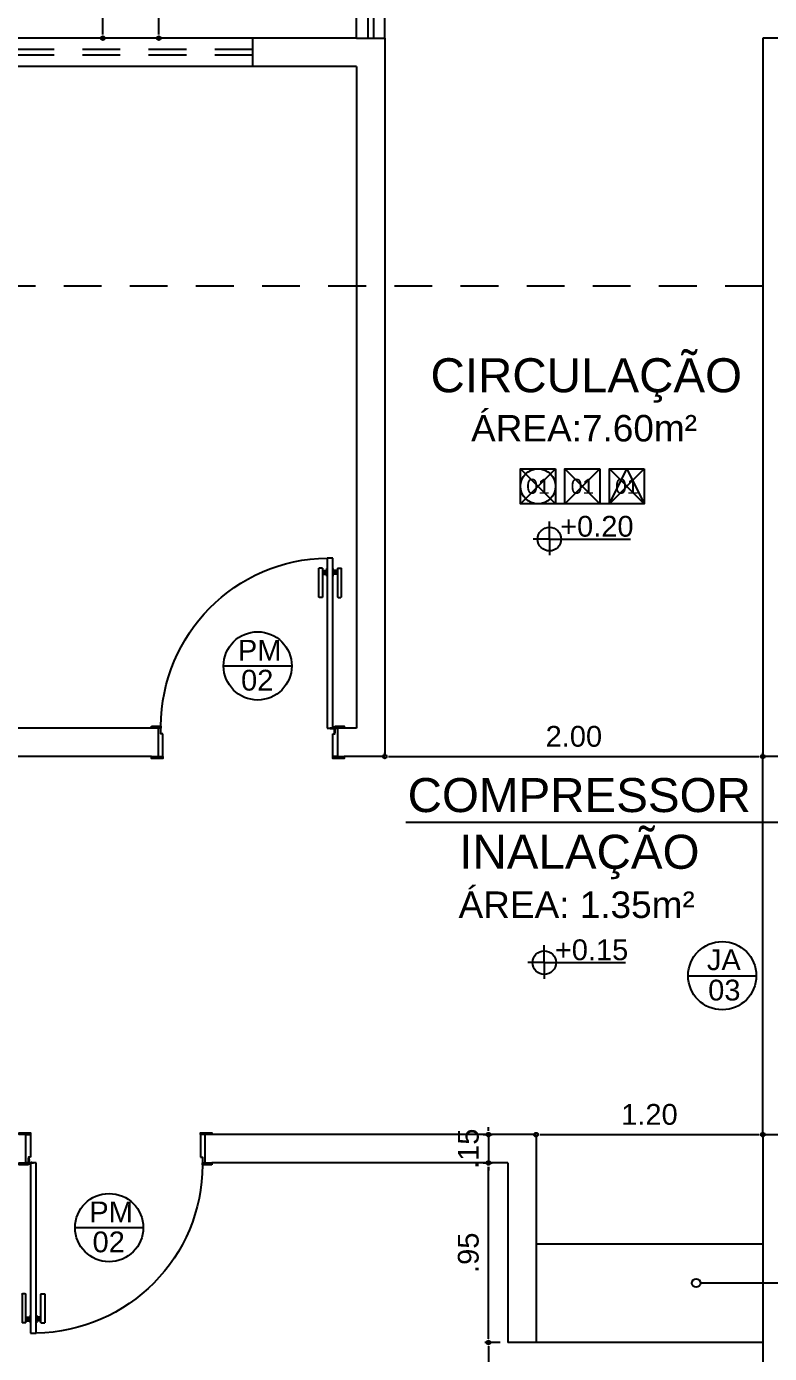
# Model space of a CAD drawing. Header units: millimetres. Extents: x 2125 to 3408, y 1171 to 1686.
# Drawn here: x 2425.04 to 2428.97, y 1522.27 to 1529.29 of the extents above; entities that cross this region are included whole.
import ezdxf
from ezdxf.enums import TextEntityAlignment as Align

# ---------------------------------------------------------------- set-up
doc = ezdxf.new("R2010")
doc.units = ezdxf.units.MM
doc.linetypes.add('CONTORNO_QUADRO_T', pattern=[0.35, 0.2, -0.15])
for name, color, linetype in [('cotas', 7, 'Continuous'), ('ESQUADRIA', 3, 'Continuous'), ('ESQUADRIAS', 7, 'Continuous'), ('JANELA2', 1, 'Continuous'), ('linha de corte', 1, 'Continuous'), ('PAREDE', 4, 'Continuous'), ('TEXTO01', 7, 'Continuous'), ('TEXTO02', 3, 'Continuous'), ('TEXTO03', 2, 'Continuous'), ('TEXTO_ESP_FORRO', 62, 'Continuous'), ('TEXTO_ESP_PAREDES', 10, 'Continuous'), ('TEXTO_ESP_PISO', 150, 'Continuous')]:
    doc.layers.add(name, color=color, linetype=linetype)
doc.styles.add('ARIAL', font='sanss___.ttf')
doc.styles.add('ROMANS', font='arial.ttf')
doc.styles.add('TEXTO1', font='swissko.ttf', dxfattribs={"width": 0.6, "height": 0.1})
doc.dimstyles.new('ESCALA75', dxfattribs={"dimtxt": 0.11, "dimasz": 0.02, "dimexe": 0.02, "dimexo": 0.04, "dimgap": 0.05, "dimtad": 1, "dimzin": 4, "dimdsep": 46, "dimtxsty": 'ROMANS', "dimblk1": 'PPC', "dimblk2": 'PPC', "dimsah": 1, "dimcen": 0.02, "dimclrd": 7, "dimclre": 7, "dimclrt": 3, "dimazin": 1, "dimtfac": 1, "dimtix": 1, "dimtmove": 0, "dimatfit": 3, "dimldrblk": 'PPC', "dimfxl": 0, "dimtolj": 1, "dimtzin": 12, "dimarcsym": 0})

# ---------------------------------------------------------------- blocks, each defined once
blk = doc.blocks.new('P90_02')
at = {"layer": 'ESQUADRIAS', "color": 3, "linetype": 'Continuous'}
for p, q in [((-0.02, 0.7698), (-0.02, 0.9215)), ((0, 0.9215), (0, 0.7698)), ((0.023, 0.88), (0.023, 0.92)), ((0.057, 0.88), (0.057, 0.92)), ((0.08, 0.9215), (0.08, 0.7698)), ((0.1, 0.7698), (0.1, 0.9215)), ((-0.0035, 0.7668), (-0.0175, 0.7668)), ((0.0835, 0.7668), (0.0975, 0.7668))]:
    blk.add_line(p, q, dxfattribs=at)
at = {"layer": 'ESQUADRIAS', "color": 3}
for p, q in [((0, 0.9215), (-0.02, 0.9215)), ((0.023, 0.92), (0.025, 0.92)), ((0.057, 0.92), (0.055, 0.92)), ((0.08, 0.9215), (0.1, 0.9215)), ((0, 0.91), (0.023, 0.91)), ((0, 0.9), (0.023, 0.9)), ((0, 0.89), (0.023, 0.89)), ((0.023, 0.88), (0.025, 0.88)), ((0.057, 0.88), (0.055, 0.88)), ((0.08, 0.91), (0.057, 0.91)), ((0.08, 0.9), (0.057, 0.9)), ((0.08, 0.89), (0.057, 0.89))]:
    blk.add_line(p, q, dxfattribs=at)
at = {"layer": 'ESQUADRIAS', "color": 2}
for p, q in [((0.025, 0.075), (0.025, 0.975)), ((0.025, 0.975), (0.055, 0.975)), ((0.055, 0.975), (0.055, 0.075)), ((0.055, 0.075), (0.025, 0.075))]:
    blk.add_line(p, q, dxfattribs=at)
at = {"layer": 'ESQUADRIAS'}
for p, q in [((0.0315, 0.0735), (0.0285, 0.0735)), ((0.0165, 0.0585), (0.0165, 0.0615))]:
    blk.add_line(p, q, dxfattribs=at)
at = {"layer": 'ESQUADRIAS', "color": 3}
for points in [[(0.015, 0.085), (-0.035, 0.085), (-0.035, 0.075), (0.015, 0.075)], [(0.985, 0.085), (0.935, 0.085), (0.935, 0.075), (0.985, 0.075)], [(0.025, -0.075), (0, -0.075), (-0.035, -0.075), (-0.035, -0.085), (0.025, -0.085)], [(0.985, -0.075), (0.925, -0.075), (0.925, -0.085), (0.985, -0.085)]]:
    blk.add_lwpolyline(points, close=True, dxfattribs=at)
at = {"layer": 'ESQUADRIAS', "color": 2}
for points in [[(0.025, 0.045), (0.015, 0.045), (0.015, 0.075), (0, 0.075), (0, -0.075), (0.025, -0.075)], [(0.925, 0.045), (0.935, 0.045), (0.935, 0.075), (0.95, 0.075), (0.95, -0.075), (0.925, -0.075)]]:
    blk.add_lwpolyline(points, close=True, dxfattribs=at)
at = {"layer": 'ESQUADRIAS', "color": 1}
for points in [[(0.016, 0.0705, -0.236068), (0.015, 0.0725), (0.015, 0.07), (0.015, 0.05), (0.016, 0.05)], [(0.0195, 0.074, 0.236068), (0.0175, 0.075), (0.02, 0.075), (0.04, 0.075), (0.04, 0.074)]]:
    blk.add_lwpolyline(points, format="xyb", close=True, dxfattribs=at)
at = {"layer": 'ESQUADRIAS'}
for points in [[(0.0275, 0.0727), (0.0285, 0.0735), (0.0285, 0.074)], [(0.0304, 0.0727), (0.0304, 0.0725), (0.0325, 0.0725), (0.0325, 0.0727), (0.0275, 0.0727), (0.0275, 0.0725), (0.0296, 0.0725), (0.0296, 0.0727)], [(0.0325, 0.0727), (0.0315, 0.0735), (0.0315, 0.074)], [(0.0173, 0.0625), (0.0165, 0.0615), (0.016, 0.0615)], [(0.0173, 0.0575), (0.0165, 0.0585), (0.016, 0.0585)], [(0.0173, 0.0596), (0.0175, 0.0596), (0.0175, 0.0575), (0.0173, 0.0575), (0.0173, 0.0625), (0.0175, 0.0625), (0.0175, 0.0604), (0.0173, 0.0604)]]:
    blk.add_lwpolyline(points, dxfattribs=at)
at = {"layer": 'ESQUADRIAS', "color": 1}
blk.add_circle((0.0175, 0.0725), 0.0025, dxfattribs=at)
at = {"layer": 'ESQUADRIAS'}
blk.add_arc((0.0429, 0.083), 0.8921, 0.12949, 89.22311, dxfattribs=at)
at = {"layer": 'ESQUADRIAS', "color": 3, "linetype": 'Continuous'}
for centre, start, end in [((-0.017, 0.7698), 180, 260.53768), ((-0.003, 0.7698), 260.53768, 360), ((0.083, 0.7698), 180, 279.46232), ((0.097, 0.7698), 279.46232, 0)]:
    blk.add_arc(centre, 0.003, start, end, dxfattribs=at)
blk = doc.blocks.new('PPC')
at = {"color": 2}
blk.add_circle((0, 0), 0.5, dxfattribs=at)
blk = doc.blocks.new('*D84')
at = {"layer": 'cotas', "color": 7, "lineweight": -2, "transparency": 16777216}
for p, q in [((2420.9337, 1529.4874), (2420.9337, 1529.8074)), ((2420.9537, 1529.7874), (2426.7637, 1529.7874)), ((2426.7837, 1529.4874), (2426.7837, 1529.8074))]:
    blk.add_line(p, q, dxfattribs=at)
at = {"layer": 'DEFPOINTS', "color": 0, "transparency": 16777216}
for p in [(2426.7837, 1529.7874), (2420.9337, 1528.7034), (2426.7837, 1528.7034)]:
    blk.add_point(p, dxfattribs=at)
at = {"layer": 'cotas', "color": 7, "lineweight": -2, "transparency": 16777216, "xscale": 0.02, "yscale": 0.02, "zscale": 0.02, "rotation": 180}
blk.add_blockref('PPC', (2420.9337, 1529.7874), dxfattribs=at)
at = {"layer": 'cotas', "color": 7, "lineweight": -2, "transparency": 16777216, "xscale": 0.02, "yscale": 0.02, "zscale": 0.02}
blk.add_blockref('PPC', (2426.7837, 1529.7874), dxfattribs=at)
at = {"layer": 'cotas', "color": 3, "transparency": 16777216, "insert": (2423.8587, 1529.8935), "char_height": 0.11, "attachment_point": 5, "style": 'ROMANS'}
blk.add_mtext('\\A1;5.85', dxfattribs=at)
blk = doc.blocks.new('*D249')
at = {"layer": 'cotas', "color": 7, "lineweight": -2, "transparency": 16777216}
for p, q in [((2427.4818, 1523.451), (2427.4818, 1523.471)), ((2427.4539, 1523.431), (2427.5018, 1523.431)), ((2427.4818, 1523.431), (2427.4818, 1523.281)), ((2427.4539, 1523.281), (2427.5018, 1523.281)), ((2427.4818, 1523.261), (2427.4818, 1523.241))]:
    blk.add_line(p, q, dxfattribs=at)
at = {"layer": 'DEFPOINTS', "color": 0, "transparency": 16777216}
for p in [(2427.4139, 1523.431), (2427.4139, 1523.281), (2427.4818, 1523.281)]:
    blk.add_point(p, dxfattribs=at)
at = {"layer": 'cotas', "color": 7, "lineweight": -2, "transparency": 16777216, "xscale": 0.02, "yscale": 0.02, "zscale": 0.02}
for p, rotation in [((2427.4818, 1523.431), 270), ((2427.4818, 1523.281), 90)]:
    blk.add_blockref('PPC', p, dxfattribs=dict(at, rotation=rotation))
at = {"layer": 'cotas', "color": 3, "transparency": 16777216, "insert": (2427.3756, 1523.356), "char_height": 0.11, "attachment_point": 5, "rotation": 90, "style": 'ROMANS'}
blk.add_mtext('\\A1;.15', dxfattribs=at)
blk = doc.blocks.new('*D250')
at = {"layer": 'cotas', "color": 7, "lineweight": -2, "transparency": 16777216}
for p, q in [((2427.5437, 1522.331), (2427.4618, 1522.331)), ((2427.4818, 1522.311), (2427.4818, 1519.801)), ((2427.4994, 1519.781), (2427.4618, 1519.781))]:
    blk.add_line(p, q, dxfattribs=at)
at = {"layer": 'DEFPOINTS', "color": 0, "transparency": 16777216}
for p in [(2427.5837, 1522.331), (2427.4818, 1519.781), (2427.5394, 1519.781)]:
    blk.add_point(p, dxfattribs=at)
at = {"layer": 'cotas', "color": 7, "lineweight": -2, "transparency": 16777216, "xscale": 0.02, "yscale": 0.02, "zscale": 0.02}
for p, rotation in [((2427.4818, 1522.331), 90), ((2427.4818, 1519.781), 270)]:
    blk.add_blockref('PPC', p, dxfattribs=dict(at, rotation=rotation))
at = {"layer": 'cotas', "color": 3, "transparency": 16777216, "insert": (2427.3756, 1521.056), "char_height": 0.11, "attachment_point": 5, "rotation": 90, "style": 'ROMANS'}
blk.add_mtext('\\A1;2.55', dxfattribs=at)
blk = doc.blocks.new('*D251')
at = {"layer": 'cotas', "color": 7, "lineweight": -2, "transparency": 16777216}
for p, q in [((2427.7337, 1523.431), (2427.7337, 1523.411)), ((2427.7537, 1523.431), (2428.9137, 1523.431)), ((2428.9337, 1523.431), (2428.9337, 1523.451))]:
    blk.add_line(p, q, dxfattribs=at)
at = {"layer": 'DEFPOINTS', "color": 0, "transparency": 16777216}
for p in [(2427.7337, 1523.431), (2428.9337, 1523.431), (2428.9337, 1523.431)]:
    blk.add_point(p, dxfattribs=at)
at = {"layer": 'cotas', "color": 7, "lineweight": -2, "transparency": 16777216, "xscale": 0.02, "yscale": 0.02, "zscale": 0.02, "rotation": 180}
blk.add_blockref('PPC', (2427.7337, 1523.431), dxfattribs=at)
at = {"layer": 'cotas', "color": 7, "lineweight": -2, "transparency": 16777216, "xscale": 0.02, "yscale": 0.02, "zscale": 0.02}
blk.add_blockref('PPC', (2428.9337, 1523.431), dxfattribs=at)
at = {"layer": 'cotas', "color": 3, "transparency": 16777216, "insert": (2428.3337, 1523.5372), "char_height": 0.11, "attachment_point": 5, "style": 'ROMANS'}
blk.add_mtext('\\A1;1.20', dxfattribs=at)
blk = doc.blocks.new('*D102')
at = {"layer": 'cotas', "color": 7, "lineweight": -2, "transparency": 16777216}
for p, q in [((2426.0379, 1531.231), (2425.7179, 1531.231)), ((2425.7379, 1529.251), (2425.7379, 1531.211)), ((2426.0379, 1529.231), (2425.7179, 1529.231))]:
    blk.add_line(p, q, dxfattribs=at)
at = {"layer": 'DEFPOINTS', "color": 0, "transparency": 16777216}
for p in [(2425.7379, 1531.231), (2426.2579, 1531.231), (2426.2579, 1529.231)]:
    blk.add_point(p, dxfattribs=at)
at = {"layer": 'cotas', "color": 7, "lineweight": -2, "transparency": 16777216, "xscale": 0.02, "yscale": 0.02, "zscale": 0.02}
for p, rotation in [((2425.7379, 1531.231), 90), ((2425.7379, 1529.231), 270)]:
    blk.add_blockref('PPC', p, dxfattribs=dict(at, rotation=rotation))
at = {"layer": 'cotas', "color": 3, "transparency": 16777216, "insert": (2425.6317, 1530.231), "char_height": 0.11, "attachment_point": 5, "rotation": 90, "style": 'ROMANS'}
blk.add_mtext('\\A1;2.00', dxfattribs=at)
blk = doc.blocks.new('*D252')
at = {"layer": 'cotas', "color": 7, "lineweight": -2, "transparency": 16777216}
for p, q in [((2426.9337, 1525.431), (2426.9337, 1525.451)), ((2426.9537, 1525.431), (2428.9137, 1525.431)), ((2428.9337, 1525.431), (2428.9337, 1525.451))]:
    blk.add_line(p, q, dxfattribs=at)
at = {"layer": 'DEFPOINTS', "color": 0, "transparency": 16777216}
for p in [(2426.9337, 1525.431), (2428.9337, 1525.431), (2428.9337, 1525.431)]:
    blk.add_point(p, dxfattribs=at)
at = {"layer": 'cotas', "color": 7, "lineweight": -2, "transparency": 16777216, "xscale": 0.02, "yscale": 0.02, "zscale": 0.02, "rotation": 180}
blk.add_blockref('PPC', (2426.9337, 1525.431), dxfattribs=at)
at = {"layer": 'cotas', "color": 7, "lineweight": -2, "transparency": 16777216, "xscale": 0.02, "yscale": 0.02, "zscale": 0.02}
blk.add_blockref('PPC', (2428.9337, 1525.431), dxfattribs=at)
at = {"layer": 'cotas', "color": 3, "transparency": 16777216, "insert": (2427.9337, 1525.5372), "char_height": 0.11, "attachment_point": 5, "style": 'ROMANS'}
blk.add_mtext('\\A1;2.00', dxfattribs=at)
blk = doc.blocks.new('*D253')
at = {"layer": 'cotas', "color": 7, "lineweight": -2, "transparency": 16777216}
for p, q in [((2425.742, 1535.031), (2425.422, 1535.031)), ((2425.442, 1529.251), (2425.442, 1535.011)), ((2425.742, 1529.231), (2425.422, 1529.231))]:
    blk.add_line(p, q, dxfattribs=at)
at = {"layer": 'DEFPOINTS', "color": 0, "transparency": 16777216}
for p in [(2425.442, 1535.031), (2426.7837, 1535.031), (2426.7837, 1529.231)]:
    blk.add_point(p, dxfattribs=at)
at = {"layer": 'cotas', "color": 7, "lineweight": -2, "transparency": 16777216, "xscale": 0.02, "yscale": 0.02, "zscale": 0.02}
for p, rotation in [((2425.442, 1535.031), 90), ((2425.442, 1529.231), 270)]:
    blk.add_blockref('PPC', p, dxfattribs=dict(at, rotation=rotation))
at = {"layer": 'cotas', "color": 3, "transparency": 16777216, "insert": (2425.3358, 1532.131), "char_height": 0.11, "attachment_point": 5, "rotation": 90, "style": 'ROMANS'}
blk.add_mtext('\\A1;5.80', dxfattribs=at)
blk = doc.blocks.new('Esp_Pis_Par_For_Esc100')
at = {"layer": 'DEFPOINTS'}
for p, q in [((0, 0.37), (0.37, 0)), ((0.37, 0.37), (0, 0)), ((0.47, 0.37), (0.84, 0)), ((0.84, 0.37), (0.47, 0)), ((0.94, 0.37), (1.31, 0)), ((1.31, 0.37), (0.94, 0)), ((0.47, 0), (0.37, 0)), ((0.94, 0), (0.84, 0))]:
    blk.add_line(p, q, dxfattribs=at)
for points in [[(0.37, 0.37), (0.37, 0), (0, 0), (0, 0.37)], [(1.31, 0.37), (1.31, 0), (0.94, 0), (0.94, 0.37)]]:
    blk.add_lwpolyline(points, close=True, dxfattribs=at)
at = {"layer": 'TEXTO_ESP_FORRO'}
blk.add_lwpolyline([(0.94, 0), (1.125, 0.37), (1.31, 0)], close=True, dxfattribs=at)
at = {"layer": 'TEXTO_ESP_PAREDES'}
blk.add_lwpolyline([(0.84, 0.37), (0.84, 0), (0.47, 0), (0.47, 0.37)], close=True, dxfattribs=at)
at = {"layer": 'TEXTO_ESP_PISO'}
blk.add_circle((0.185, 0.185), 0.185, dxfattribs=at)
at = {"layer": 'TEXTO_ESP_FORRO', "color": 3, "linetype": 'ByBlock', "style": 'ARIAL', "text_generation_flag": 6}
blk.add_attdef('FOR', text='', height=0.16, rotation=180, dxfattribs=at).set_placement((1.125, 0.185), align=Align.MIDDLE_CENTER)
at = {"layer": 'TEXTO_ESP_PAREDES', "color": 3, "linetype": 'ByBlock', "ltscale": 0.0001, "style": 'ARIAL', "text_generation_flag": 6}
blk.add_attdef('PAR', text='', height=0.16, rotation=180, dxfattribs=at).set_placement((0.655, 0.185), align=Align.MIDDLE_CENTER)
at = {"layer": 'TEXTO_ESP_PISO', "color": 3, "linetype": 'ByBlock', "style": 'ARIAL', "text_generation_flag": 6}
blk.add_attdef('PIS', text='', height=0.16, rotation=180, dxfattribs=at).set_placement((0.185, 0.185), align=Align.MIDDLE_CENTER)
blk = doc.blocks.new('*D271')
at = {"layer": 'cotas', "color": 7, "lineweight": -2, "transparency": 16777216}
for p, q in [((2430.9763, 1523.281), (2431.2963, 1523.281)), ((2431.2763, 1519.801), (2431.2763, 1523.261)), ((2430.9763, 1519.781), (2431.2963, 1519.781))]:
    blk.add_line(p, q, dxfattribs=at)
at = {"layer": 'DEFPOINTS', "color": 0, "transparency": 16777216}
for p in [(2427.5837, 1523.281), (2431.2763, 1523.281), (2428.9337, 1519.781)]:
    blk.add_point(p, dxfattribs=at)
at = {"layer": 'cotas', "color": 7, "lineweight": -2, "transparency": 16777216, "xscale": 0.02, "yscale": 0.02, "zscale": 0.02}
for p, rotation in [((2431.2763, 1523.281), 90), ((2431.2763, 1519.781), 270)]:
    blk.add_blockref('PPC', p, dxfattribs=dict(at, rotation=rotation))
at = {"layer": 'cotas', "color": 3, "transparency": 16777216, "insert": (2431.1701, 1521.531), "char_height": 0.11, "attachment_point": 5, "rotation": 90, "style": 'ROMANS'}
blk.add_mtext('\\A1;3.50', dxfattribs=at)
blk = doc.blocks.new('*D272')
at = {"layer": 'cotas', "color": 7, "lineweight": -2, "transparency": 16777216}
for p, q in [((2431.2763, 1523.451), (2431.2763, 1523.471)), ((2430.9763, 1523.431), (2431.2963, 1523.431)), ((2431.2763, 1523.281), (2431.2763, 1523.431)), ((2430.9763, 1523.281), (2431.2963, 1523.281)), ((2431.2763, 1523.261), (2431.2763, 1523.241))]:
    blk.add_line(p, q, dxfattribs=at)
at = {"layer": 'DEFPOINTS', "color": 0, "transparency": 16777216}
for p in [(2427.7337, 1523.431), (2431.2763, 1523.431), (2427.5837, 1523.281)]:
    blk.add_point(p, dxfattribs=at)
at = {"layer": 'cotas', "color": 7, "lineweight": -2, "transparency": 16777216, "xscale": 0.02, "yscale": 0.02, "zscale": 0.02}
for p, rotation in [((2431.2763, 1523.431), 270), ((2431.2763, 1523.281), 90)]:
    blk.add_blockref('PPC', p, dxfattribs=dict(at, rotation=rotation))
at = {"layer": 'cotas', "color": 3, "transparency": 16777216, "insert": (2431.1702, 1523.356), "char_height": 0.11, "attachment_point": 5, "rotation": 90, "style": 'ROMANS'}
blk.add_mtext('\\A1;.15', dxfattribs=at)
blk = doc.blocks.new('*D122')
at = {"layer": 'cotas', "color": 7, "lineweight": -2, "transparency": 16777216}
for p, q in [((2431.2763, 1524.581), (2431.2563, 1524.581)), ((2431.2763, 1523.451), (2431.2763, 1524.561)), ((2430.9763, 1523.431), (2431.2963, 1523.431))]:
    blk.add_line(p, q, dxfattribs=at)
at = {"layer": 'DEFPOINTS', "color": 0, "transparency": 16777216}
for p in [(2431.2763, 1524.581), (2431.2763, 1524.581), (2427.7337, 1523.431)]:
    blk.add_point(p, dxfattribs=at)
at = {"layer": 'cotas', "color": 7, "lineweight": -2, "transparency": 16777216, "xscale": 0.02, "yscale": 0.02, "zscale": 0.02}
for p, rotation in [((2431.2763, 1524.581), 90), ((2431.2763, 1523.431), 270)]:
    blk.add_blockref('PPC', p, dxfattribs=dict(at, rotation=rotation))
at = {"layer": 'cotas', "color": 3, "transparency": 16777216, "insert": (2431.1702, 1524.006), "char_height": 0.11, "attachment_point": 5, "rotation": 90, "style": 'ROMANS'}
blk.add_mtext('\\A1;1.15', dxfattribs=at)
blk = doc.blocks.new('new block4')
at = {"layer": 'TEXTO01'}
h = blk.add_hatch(dxfattribs=at)
h.set_pattern_fill('ANGLE', color=256)
h.set_pattern_definition([(0, (-2260.456, -913.906), (0, 6.985), [5.08, -1.905]), (90, (-2260.456, -913.906), (-6.985, 4e-16), [5.08, -1.905])])
h.paths.add_polyline_path([(0, 0), (0, -0.0624, 0.414214), (0.0624, 0)])
h.paths.add_polyline_path([(0, 0), (0, 0.0624, 0.414214), (-0.0624, 0)])
for q in [(0, 0.093), (-0.0862, 0), (0.4292, 0), (0, -0.0852)]:
    blk.add_line((0, 0), q, dxfattribs=at)
blk.add_circle((0, 0), 0.0624, dxfattribs=at)
blk = doc.blocks.new('*D434')
at = {"layer": 'cotas', "color": 7, "lineweight": -2, "transparency": 16777216}
for p, q in [((2427.5437, 1523.281), (2427.4618, 1523.281)), ((2427.4818, 1522.351), (2427.4818, 1523.261)), ((2427.5437, 1522.331), (2427.4618, 1522.331))]:
    blk.add_line(p, q, dxfattribs=at)
at = {"layer": 'DEFPOINTS', "color": 0, "transparency": 16777216}
for p in [(2427.4818, 1523.281), (2427.5837, 1523.281), (2427.5837, 1522.331)]:
    blk.add_point(p, dxfattribs=at)
at = {"layer": 'cotas', "color": 7, "lineweight": -2, "transparency": 16777216, "xscale": 0.02, "yscale": 0.02, "zscale": 0.02}
for p, rotation in [((2427.4818, 1523.281), 90), ((2427.4818, 1522.331), 270)]:
    blk.add_blockref('PPC', p, dxfattribs=dict(at, rotation=rotation))
at = {"layer": 'cotas', "color": 3, "transparency": 16777216, "insert": (2427.3756, 1522.806), "char_height": 0.11, "attachment_point": 5, "rotation": 90, "style": 'ROMANS'}
blk.add_mtext('\\A1;.95', dxfattribs=at)

msp = doc.modelspace()

# ---------------------------------------------------------------- hatches: boundary and pattern name
at = {"layer": 'TEXTO01'}
h = msp.add_hatch(dxfattribs=at)
h.set_pattern_fill('ANGLE', color=256)
h.set_pattern_definition([(0, (143.423, 640.0404), (0, 6.985), [5.08, -1.905]), (90, (143.423, 640.0404), (-6.985, 4e-16), [5.08, -1.905])])
h.paths.add_polyline_path([(2428.6033, 1522.6459, 1), (2428.5577, 1522.6459, 1)])

# ---------------------------------------------------------------- linework, layer by layer
at = {"linetype": 'Continuous'}
for p, q in [((2428.9337, 1522.851), (2427.7337, 1522.851)), ((2428.9337, 1522.331), (2427.5837, 1522.331))]:
    msp.add_line(p, q, dxfattribs=at)
msp.add_line((2429.299, 1522.6457), (2428.6033, 1522.6457))
at = {"layer": 'ESQUADRIA'}
for p, q in [((2426.8437, 1531.231), (2426.8437, 1529.231)), ((2426.8737, 1531.231), (2426.8737, 1529.231))]:
    msp.add_line(p, q, dxfattribs=at)
at = {"layer": 'ESQUADRIA', "linetype": 'CONTORNO_QUADRO_T'}
for p, q in [((2426.2337, 1529.171), (2424.2337, 1529.171)), ((2426.2337, 1529.141), (2424.2337, 1529.141))]:
    msp.add_line(p, q, dxfattribs=at)
at = {"layer": 'JANELA2'}
for p, q in [((2426.7837, 1529.231), (2426.7837, 1531.231)), ((2426.9337, 1529.231), (2426.9337, 1531.231)), ((2426.2337, 1529.231), (2426.2337, 1529.081)), ((2426.7837, 1529.231), (2426.9337, 1529.231)), ((2428.9337, 1523.431), (2428.9337, 1525.431))]:
    msp.add_line(p, q, dxfattribs=at)
at = {"layer": 'linha de corte', "linetype": 'CONTORNO_QUADRO_T'}
msp.add_line((2462.8842, 1527.9186), (2411.6717, 1527.9186), dxfattribs=at)
at = {"layer": 'PAREDE', "linetype": 'Continuous'}
for p, q in [((2426.7837, 1529.231), (2415.3837, 1529.231)), ((2428.9337, 1529.231), (2428.9337, 1525.431)), ((2429.1487, 1529.231), (2428.9337, 1529.231)), ((2426.7837, 1529.081), (2420.9337, 1529.081)), ((2425.6987, 1525.581), (2420.9337, 1525.581)), ((2426.7837, 1525.581), (2426.7187, 1525.581)), ((2425.6987, 1525.431), (2420.7837, 1525.431)), ((2426.9337, 1525.431), (2426.7187, 1525.431)), ((2439.2337, 1525.431), (2428.9337, 1525.431)), ((2427.7337, 1523.431), (2426.0187, 1523.431)), ((2427.7337, 1523.431), (2427.7337, 1522.331)), ((2428.9337, 1523.431), (2428.9337, 1519.781)), ((2428.9337, 1523.431), (2429.0837, 1523.431)), ((2427.5837, 1523.281), (2426.0187, 1523.281)), ((2427.5837, 1523.281), (2427.5837, 1522.331))]:
    msp.add_line(p, q, dxfattribs=at)
at = {"layer": 'PAREDE'}
for p, q in [((2426.9337, 1529.231), (2426.9337, 1525.431)), ((2426.7837, 1529.081), (2426.7837, 1525.581))]:
    msp.add_line(p, q, dxfattribs=at)
at = {"layer": 'TEXTO01'}
for p, q in [((2426.0802, 1525.9104), (2426.441, 1525.9104)), ((2429.3165, 1525.0812), (2427.0451, 1525.0812)), ((2428.5384, 1524.2717), (2428.8992, 1524.2717)), ((2425.2943, 1522.939), (2425.655, 1522.939))]:
    msp.add_line(p, q, dxfattribs=at)
for centre, radius in [((2426.2606, 1525.9104), 0.1804), ((2428.7188, 1524.2717), 0.1804), ((2425.4746, 1522.939), 0.1804), ((2428.5805, 1522.6459), 0.0228)]:
    msp.add_circle(centre, radius, dxfattribs=at)

# ---------------------------------------------------------------- block references
at = {"layer": 'ESQUADRIAS', "xscale": -1}
msp.add_blockref('P90_02', (2426.6837, 1525.506), dxfattribs=at)
at = {"layer": 'ESQUADRIAS', "xscale": -1, "rotation": 180}
msp.add_blockref('P90_02', (2425.0337, 1523.356), dxfattribs=at)
at = {"layer": 'TEXTO01'}
for p in [(2427.8044, 1526.5812), (2427.7771, 1524.3409)]:
    msp.add_blockref('new block4', p, dxfattribs=at)
at = {"layer": 'TEXTO02', "xscale": 0.5, "yscale": 0.5, "zscale": 0.5}
msp.add_blockref('Esp_Pis_Par_For_Esc100', (2427.6515, 1526.7683), dxfattribs=at).add_auto_attribs({'PIS': '01', 'PAR': '01', 'FOR': '01'})

# ---------------------------------------------------------------- texts
at = {"layer": 'cotas', "ltscale": 0.0001, "char_height": 0.11, "width": 0.503613, "attachment_point": 1, "style": 'TEXTO1'}
for s, insert in [('\\pi0.06832;{\\fSansSerif|b0|i0|c2|p2;\\W1;+0.20}', (2427.7925, 1526.7041)), ('\\pi0.06779;{\\fSansSerif|b0|i0|c2|p2;\\W1;+0.15}', (2427.7651, 1524.4637))]:
    msp.add_mtext(s, dxfattribs=dict(at, insert=insert))
at = {"layer": 'TEXTO01', "ltscale": 0.0001, "char_height": 0.11, "width": 0.330365, "attachment_point": 1, "style": 'TEXTO1'}
for s, insert in [('{\\fSansSerif|b0|i0|c2|p2;\\W1;PM}', (2426.1558, 1526.0483)), ('{\\fSansSerif|b0|i0|c2|p2;\\W1;02}', (2426.1729, 1525.8899)), ('{\\fSansSerif|b0|i0|c2|p2;\\W1;JA}', (2428.6377, 1524.4111)), ('{\\fSansSerif|b0|i0|c2|p2;\\W1;03}', (2428.6444, 1524.2505)), ('{\\fSansSerif|b0|i0|c2|p2;\\W1;PM}', (2425.3699, 1523.0769)), ('{\\fSansSerif|b0|i0|c2|p2;\\W1;02}', (2425.387, 1522.9184))]:
    msp.add_mtext(s, dxfattribs=dict(at, insert=insert))
at = {"layer": 'TEXTO03', "ltscale": 0.0001, "char_height": 0.12, "attachment_point": 1, "style": 'TEXTO1'}
for s, insert, width in [('\\pi-0.0659;{\\fSansSerif|b0|i0|c2|p2;\\H1.5x;\\W1;\\C2;CIRCULAÇÃO\\P\\pi0.14883;\\H0.77777x;\\C3;ÁREA:7.60m²}', (2427.241, 1527.538), 1.466226), ('\\pi0.91591;{\\fSansSerif|b0|i0|c2|p2;\\H1.5x;\\W1;\\C2;COMPRESSOR \\P\\pi1.1889;INALAÇÃO\\P\\pi1.1854;\\H0.7778x;\\C3;ÁREA: 1.35m²}', (2426.1383, 1525.3172), 3.592802)]:
    msp.add_mtext(s, dxfattribs=dict(at, insert=insert, width=width))

# ---------------------------------------------------------------- dimensions: what is measured, and where the dimension line sits
at = {"layer": 'cotas'}
for base, p1, p2, picture, middle in [((2425.442, 1535.031), (2426.7837, 1529.231), (2426.7837, 1535.031), '*D253', (2425.3358, 1532.131)), ((2425.7379, 1531.231), (2426.2579, 1529.231), (2426.2579, 1531.231), '*D102', (2425.6317, 1530.231)), ((2427.4818, 1523.281), (2427.4139, 1523.431), (2427.4139, 1523.281), '*D249', (2427.3756, 1523.356)), ((2427.4818, 1523.281), (2427.5837, 1522.331), (2427.5837, 1523.281), '*D434', (2427.3756, 1522.806)), ((2431.2763, 1523.281), (2428.9337, 1519.781), (2427.5837, 1523.281), '*D271', (2431.1701, 1521.531))]:
    dim = msp.add_linear_dim(base=base, p1=p1, p2=p2, angle=90, dimstyle='ESCALA75', dxfattribs=at)
    dim.commit()
    dim.dimension.update_dxf_attribs({"geometry": picture, "text_midpoint": middle})
dim = msp.add_linear_dim(base=(2426.7837, 1529.7874), p1=(2420.9337, 1528.7034), p2=(2426.7837, 1528.7034), dimstyle='ESCALA75', override={"dimtmove": 1}, dxfattribs=at)
dim.commit()
dim.dimension.update_dxf_attribs({"geometry": '*D84', "text_midpoint": (2423.8587, 1529.8935)})
for base, p1, p2, picture, middle in [((2428.9337, 1525.431), (2426.9337, 1525.431), (2428.9337, 1525.431), '*D252', (2427.9337, 1525.5372)), ((2428.9337, 1523.431), (2427.7337, 1523.431), (2428.9337, 1523.431), '*D251', (2428.3337, 1523.5372))]:
    dim = msp.add_linear_dim(base=base, p1=p1, p2=p2, dimstyle='ESCALA75', dxfattribs=at)
    dim.commit()
    dim.dimension.update_dxf_attribs({"geometry": picture, "text_midpoint": middle})
for base, p1, p2, picture, middle in [((2431.2763, 1524.581), (2427.7337, 1523.431), (2431.2763, 1524.581), '*D122', (2431.1702, 1524.006)), ((2431.2763, 1523.431), (2427.5837, 1523.281), (2427.7337, 1523.431), '*D272', (2431.1702, 1523.356)), ((2427.4818, 1519.781), (2427.5837, 1522.331), (2427.5394, 1519.781), '*D250', (2427.3756, 1521.056))]:
    dim = msp.add_linear_dim(base=base, p1=p1, p2=p2, angle=90, dimstyle='ESCALA75', override={"dimtmove": 1}, dxfattribs=at)
    dim.commit()
    dim.dimension.update_dxf_attribs({"geometry": picture, "text_midpoint": middle})

doc.saveas('drawing.dxf')
